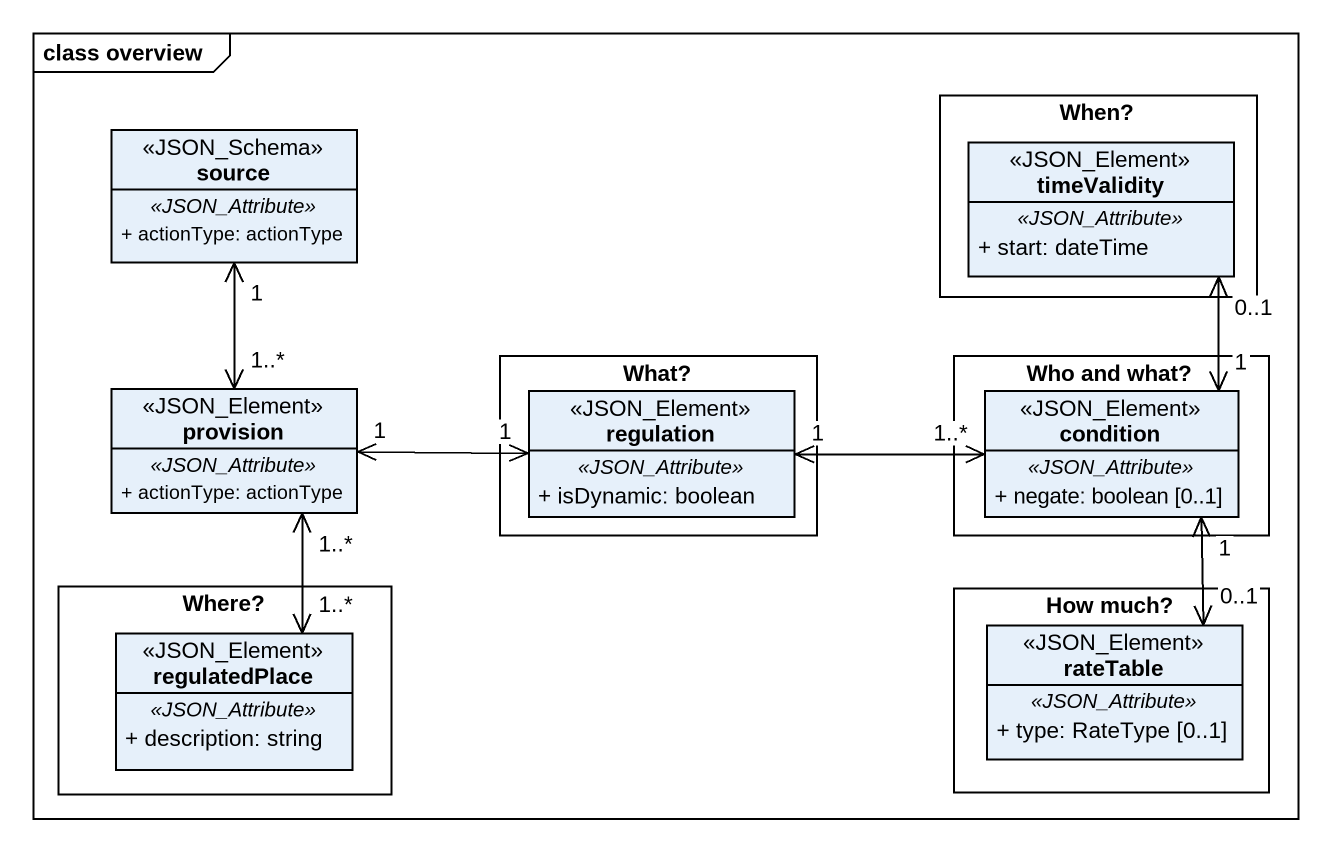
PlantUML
@startuml
mainframe class overview
hide circle
hide empty members
skinparam classAttributeIconSize 0
class source <<JSON_Schema>> {
  .. <<JSON_Attribute>> ..
  + actionType: actionType
}
rectangle "When?" as When {
  class timeValidity <<JSON_Element>> {
    .. <<JSON_Attribute>> ..
    + start: dateTime
  }
}
rectangle "What?" as What {
  class regulation <<JSON_Element>> {
    .. <<JSON_Attribute>> ..
    + isDynamic: boolean
  }
}
rectangle "Who and what?" as Who_and_what {
  class condition <<JSON_Element>> {
    .. <<JSON_Attribute>> ..
    + negate: boolean [0..1]
  }
}
class provision <<JSON_Element>> {
  .. <<JSON_Attribute>> ..
  + actionType: actionType
}
rectangle "Where?" as Where {
  class regulatedPlace <<JSON_Element>> {
    .. <<JSON_Attribute>> ..
    + description: string
  }
}
rectangle "How much?" as How_much {
  class rateTable <<JSON_Element>> {
    .. <<JSON_Attribute>> ..
    + type: RateType [0..1]
  }
}
source "1" <--> "1..*" provision
provision "1" <-right-> "1" regulation
provision "1..*" <--> "1..*" regulatedPlace
regulation "1" <-right-> "1..*" condition
condition "1" <-up-> "0..1" timeValidity
condition "1" <--> "0..1" rateTable
@enduml
